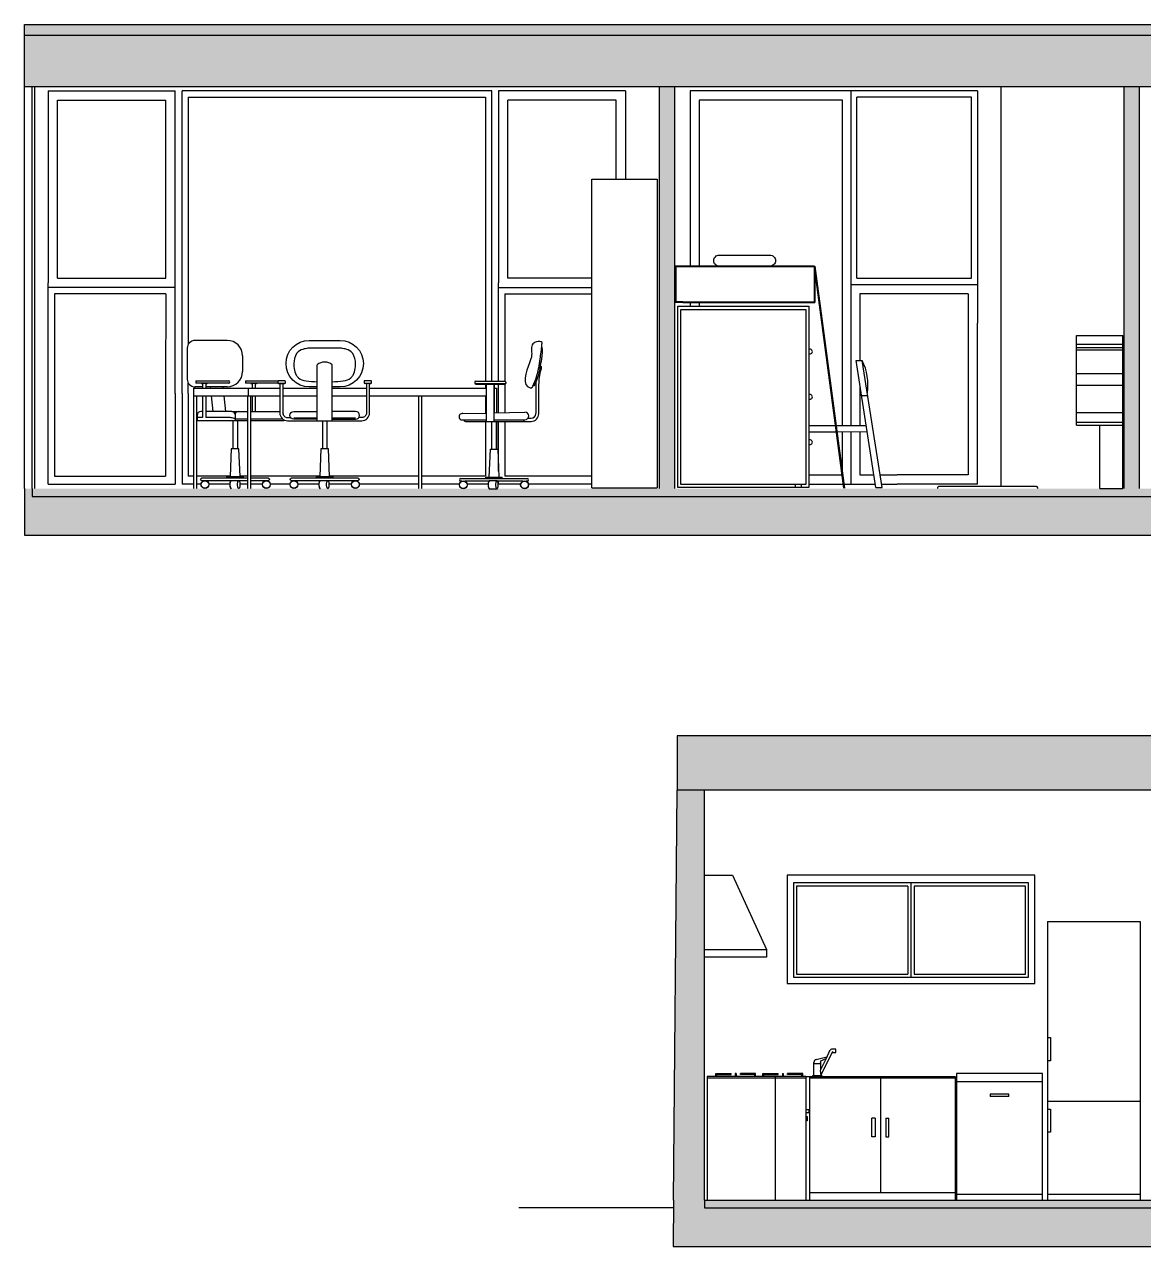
# Model space of a CAD drawing. Header units: millimetres. Extents: x -3745 to -2236, y -1766 to -977.
# Drawn here: x -3745 to -3022, y -1766 to -977 of the extents above; entities that cross this region are included whole.
import ezdxf

# ---------------------------------------------------------------- set-up
doc = ezdxf.new("R2010")
doc.units = ezdxf.units.MM
for name, color, linetype in [('A-FLOOR-LEVL', 3, 'Continuous'), ('A-FURN', 9, 'Continuous'), ('A-GLAZ-FULL', 4, 'Continuous'), ('A-WALL-FULL-EXTR', 1, 'Continuous'), ('A-WALL-FULL-INTR', 2, 'Continuous'), ('campiture muri sezionati', 253, 'Continuous')]:
    doc.layers.add(name, color=color, linetype=linetype)
doc.layers.add('A-SECT-MCUT', color=1, linetype='Continuous', lineweight=25)

msp = doc.modelspace()

# ---------------------------------------------------------------- hatches: boundary and pattern name
at = {"layer": 'campiture muri sezionati'}
h = msp.add_hatch(color=256, dxfattribs=at)
h.dxf.hatch_style = 1
h.paths.add_polyline_path([(-2447.31, -1276.51), (-2467.31, -1276.51), (-2467.31, -1281.51), (-3740.08, -1281.51), (-3740.08, -1276.51), (-3745.08, -1276.51), (-3745.08, -1306.51), (-2447.31, -1306.51)])
h.paths.add_polyline_path([(-2467.31, -1276.51), (-3421.31, -1276.51, -0.095619), (-3422.27, -1276.51), (-3439.52, -1276.51), (-3439.65, -1276.55), (-3439.67, -1276.53), (-3444.33, -1276.53), (-3444.67, -1276.53), (-3444.69, -1276.51), (-3460.86, -1276.51, -0.102603), (-3461.89, -1276.51), (-3740.08, -1276.51), (-3740.08, -1281.51), (-2467.31, -1281.51)])
h.paths.add_polyline_path([(-2447.31, -983.51), (-3745.08, -983.51), (-3745.08, -1016.51), (-2447.31, -1016.51)])
h.paths.add_polyline_path([(-2447.31, -976.51), (-3745.08, -976.51), (-3745.08, -983.51), (-2447.31, -983.51)])
h = msp.add_hatch(color=256, dxfattribs=at)
h.dxf.hatch_style = 1
h.paths.add_polyline_path([(-3324.57, -1016.51), (-3334.52, -1016.51), (-3334.52, -1276.51), (-3324.57, -1276.51)])
h.paths.add_polyline_path([(-3024.19, -1016.51), (-3034.2, -1016.51), (-3034.2, -1276.51), (-3024.19, -1276.51)])
h.paths.add_polyline_path([(-2933.45, -1016.51), (-2943.45, -1016.51), (-2943.45, -1276.51), (-2933.45, -1276.51)])
h.paths.add_polyline_path([(-2642.53, -1016.51), (-2652.48, -1016.51), (-2652.48, -1276.51), (-2642.53, -1276.51), (-2642.53, -1263.68)])
h.paths.add_polyline_path([(-2447.31, -1016.51), (-2467.31, -1016.51), (-2467.31, -1276.51), (-2447.31, -1276.51)])
h = msp.add_hatch(color=256, dxfattribs=at)
h.dxf.hatch_style = 1
h.paths.add_polyline_path([(-2649.03, -1736.31), (-2660.03, -1736.31), (-2660.03, -1741.31), (-3305.43, -1741.31), (-3305.43, -1736.31), (-3325.49, -1736.31), (-3325.76, -1766.31), (-2649.03, -1766.31)])
h.paths.add_polyline_path([(-2660.03, -1736.31), (-3305.43, -1736.31), (-3305.43, -1741.31), (-2660.03, -1741.31)], flags=17)
h.paths.add_polyline_path([(-3305.43, -1471.31), (-3323.13, -1471.31), (-3325.49, -1736.31), (-3305.43, -1736.31)])
h.paths.add_polyline_path([(-2649.03, -1436.31), (-3323.13, -1436.31), (-3323.13, -1471.31), (-2649.03, -1471.31)])

# ---------------------------------------------------------------- linework, layer by layer
at = {"layer": 'A-FLOOR-LEVL'}
for points in [[(-3740.08, -1276.51), (-3740.08, -1281.51), (-2467.31, -1281.51), (-2467.31, -1276.51)], [(-3305.43, -1736.31), (-3305.43, -1741.31), (-2660.03, -1741.31), (-2660.03, -1736.31)]]:
    msp.add_lwpolyline(points, dxfattribs=at)
at = {"layer": 'A-FURN'}
for p, q in [((-3378.32, -1076.51), (-3336.01, -1076.51)), ((-3378.32, -1275.94), (-3378.32, -1076.51)), ((-3336.01, -1076.51), (-3336.01, -1275.94)), ((-3234.57, -1132.76), (-3324.57, -1132.76)), ((-3324.57, -1132.76), (-3324.57, -1155.78)), ((-3234.57, -1133.26), (-3324.07, -1133.26)), ((-3324.07, -1133.26), (-3324.07, -1155.78)), ((-3239.57, -1132.76), (-3319.57, -1132.76)), ((-3234.57, -1133.26), (-3234.57, -1155.76)), ((-3234.07, -1136.6), (-3234.07, -1156.26)), ((-3319.57, -1155.78), (-3324.57, -1155.78)), ((-3319.57, -1156.29), (-3324.57, -1156.29)), ((-3319.57, -1155.78), (-3239.57, -1155.76)), ((-3319.57, -1156.29), (-3239.57, -1156.26)), ((-3239.57, -1155.76), (-3234.57, -1155.76)), ((-3239.57, -1156.26), (-3234.07, -1156.26)), ((-3614.07, -1180.72), (-3634.82, -1180.72)), ((-3639.82, -1185.72), (-3639.82, -1205.72)), ((-3604.07, -1190.72), (-3604.07, -1200.72)), ((-3555.9, -1232.63), (-3555.9, -1196.51)), ((-3546.1, -1232.63), (-3546.1, -1196.51)), ((-3634.21, -1206.74), (-3612.97, -1206.74)), ((-3634.21, -1206.74), (-3634.21, -1208.24)), ((-3612.97, -1208.24), (-3634.21, -1208.24)), ((-3602.16, -1206.74), (-3580.92, -1206.74)), ((-3602.16, -1206.74), (-3602.16, -1208.24)), ((-3580.92, -1208.24), (-3602.16, -1208.24)), ((-3454, -1207.62), (-3454, -1208.62)), ((-3453.5, -1207.12), (-3434.5, -1207.12)), ((-3434, -1207.62), (-3434, -1208.62)), ((-3414.59, -1207.79), (-3414.59, -1228.01)), ((-3635.56, -1216.51), (-3635.56, -1211.51)), ((-3635.56, -1211.51), (-3580, -1211.51)), ((-3629.92, -1210.72), (-3634.82, -1210.72)), ((-3627.11, -1208.64), (-3630.41, -1208.64)), ((-3629.92, -1208.64), (-3629.92, -1211.51)), ((-3627.92, -1208.64), (-3627.92, -1211.51)), ((-3614.07, -1210.72), (-3627.92, -1210.72)), ((-3624.68, -1211.51), (-3624.78, -1210.72)), ((-3616.61, -1211.51), (-3616.7, -1210.72)), ((-3600.18, -1216.51), (-3600.18, -1211.51)), ((-3595.06, -1208.64), (-3598.36, -1208.64)), ((-3597.87, -1208.64), (-3597.87, -1211.51)), ((-3595.87, -1208.64), (-3595.87, -1211.51)), ((-3580.55, -1208.64), (-3577.18, -1208.64)), ((-3578, -1211.51), (-3555.9, -1211.51)), ((-3546.1, -1211.51), (-3524, -1211.51)), ((-3521.45, -1208.64), (-3524.81, -1208.64)), ((-3522, -1211.51), (-3446.5, -1211.51)), ((-3454, -1208.62), (-3434, -1208.62)), ((-3453.19, -1209.02), (-3434.81, -1209.02)), ((-3446.5, -1233.01), (-3446.5, -1209.02)), ((-3441.5, -1233.01), (-3441.5, -1209.02)), ((-3441.3, -1211.51), (-3439.86, -1211.51)), ((-3412.59, -1228.01), (-3412.59, -1210.18)), ((-3635.56, -1276.51), (-3635.56, -1216.51)), ((-3635.56, -1216.51), (-3580, -1216.51)), ((-3633.56, -1276.51), (-3633.56, -1216.51)), ((-3629.92, -1216.51), (-3629.92, -1230.63)), ((-3627.92, -1216.51), (-3627.92, -1230.63)), ((-3623.06, -1226.63), (-3624.15, -1216.51)), ((-3614.99, -1226.63), (-3616.07, -1216.51)), ((-3600.68, -1276.51), (-3600.68, -1216.51)), ((-3598.68, -1276.51), (-3598.68, -1216.51)), ((-3597.87, -1216.51), (-3597.87, -1226.63)), ((-3595.87, -1216.51), (-3595.87, -1226.63)), ((-3578, -1216.51), (-3555.9, -1216.51)), ((-3546.1, -1216.51), (-3524, -1216.51)), ((-3522, -1216.51), (-3446.5, -1216.51)), ((-3490.21, -1276.51), (-3490.21, -1216.51)), ((-3488.21, -1276.51), (-3488.21, -1216.51)), ((-3633.43, -1229.13), (-3633.43, -1232.63)), ((-3629.92, -1230.63), (-3633.43, -1230.63)), ((-3629.92, -1226.63), (-3630.93, -1226.63)), ((-3610.91, -1226.63), (-3627.92, -1226.63)), ((-3612.01, -1230.63), (-3627.92, -1230.63)), ((-3610.91, -1226.63), (-3606.91, -1226.63)), ((-3608.91, -1231.63), (-3609.59, -1231.26)), ((-3608.91, -1228.63), (-3608.91, -1232.63)), ((-3608.91, -1228.63), (-3608.91, -1230.63)), ((-3600.68, -1231.63), (-3608.91, -1231.63)), ((-3606.91, -1226.63), (-3600.68, -1226.63)), ((-3598.68, -1226.63), (-3580, -1226.63)), ((-3578, -1231.63), (-3598.68, -1231.63)), ((-3577.45, -1229.13), (-3577.45, -1229.36)), ((-3577.45, -1232.63), (-3577.45, -1231.99)), ((-3571, -1230.67), (-3555.9, -1230.67)), ((-3546.1, -1230.67), (-3531, -1230.67)), ((-3461.59, -1228.01), (-3446.5, -1227.63)), ((-3461.59, -1232.01), (-3446.5, -1232.01)), ((-3441.5, -1227.51), (-3421.59, -1227.01)), ((-3441.5, -1232.01), (-3421.59, -1232.01)), ((-3419.59, -1231.01), (-3417.59, -1231.01)), ((-3600.68, -1232.63), (-3633.43, -1232.63)), ((-3610.41, -1232.63), (-3610.41, -1250.68)), ((-3607.41, -1232.63), (-3607.41, -1250.68)), ((-3577.45, -1232.63), (-3598.68, -1232.63)), ((-3552.5, -1232.63), (-3552.5, -1250.68)), ((-3549.5, -1232.63), (-3549.5, -1250.68)), ((-3460.05, -1233.01), (-3422.95, -1233.01)), ((-3443.09, -1233.01), (-3443.09, -1251.06)), ((-3440.09, -1233.01), (-3440.09, -1251.06)), ((-3422.95, -1233.01), (-3417.59, -1233.01)), ((-3444.09, -1251.06), (-3444.79, -1269.11)), ((-3444.09, -1251.06), (-3439.09, -1251.06)), ((-3439.09, -1251.06), (-3438.39, -1269.11)), ((-3548.99, -1271.35), (-3553.74, -1271.35)), ((-3462.99, -1269.98), (-3420.18, -1269.98)), ((-3446.87, -1269.11), (-3436.3, -1269.11)), ((-3446.87, -1269.98), (-3446.87, -1269.11)), ((-3462.43, -1271.73), (-3462.99, -1271.73)), ((-3444.88, -1271.73), (-3460.32, -1271.73)), ((-3422.85, -1271.73), (-3439.28, -1271.73)), ((-3420.18, -1271.73), (-3420.72, -1271.73)), ((-3305.43, -1526.31), (-3287.29, -1526.31)), ((-3287.29, -1526.31), (-3265.43, -1574.31)), ((-3083.78, -1556.3), (-3083.78, -1736.3)), ((-3083.78, -1556.3), (-3023.78, -1556.3)), ((-3023.78, -1556.3), (-3023.78, -1736.3)), ((-3305.43, -1574.31), (-3265.43, -1574.31)), ((-3265.43, -1579.31), (-3305.43, -1579.31)), ((-3265.43, -1574.31), (-3265.43, -1579.31)), ((-3083.78, -1631.3), (-3081.78, -1631.3)), ((-3081.78, -1631.3), (-3081.78, -1646.3)), ((-3230.31, -1655.8), (-3222.48, -1640.13)), ((-3224.65, -1639.88), (-3226.92, -1644.7)), ((-3220.76, -1638.73), (-3222.84, -1638.73)), ((-3222.84, -1640.85), (-3220.66, -1640.85)), ((-3220.66, -1640.85), (-3220.66, -1638.83)), ((-3234.8, -1651.8), (-3234.8, -1647.35)), ((-3234.8, -1648.01), (-3230.9, -1648.01)), ((-3233.3, -1645.41), (-3226.45, -1643.7)), ((-3230.31, -1648.01), (-3230.9, -1648.01)), ((-3226.92, -1644.7), (-3230.64, -1652.61)), ((-3230.31, -1646.3), (-3226.92, -1644.7)), ((-3230.31, -1648.01), (-3230.31, -1646.3)), ((-3230.31, -1651.9), (-3230.31, -1648.01)), ((-3081.78, -1646.3), (-3083.78, -1646.3)), ((-3298.1, -1656.3), (-3303.65, -1656.3)), ((-3303.65, -1656.3), (-3303.65, -1736.31)), ((-3303.65, -1657.3), (-3259.77, -1657.3)), ((-3298.1, -1654.51), (-3288.32, -1654.51)), ((-3298.1, -1656.3), (-3298.1, -1654.51)), ((-3242.02, -1656.3), (-3298.1, -1656.3)), ((-3297.51, -1656.3), (-3297.51, -1655.1)), ((-3297.51, -1655.1), (-3288.32, -1655.1)), ((-3288.32, -1655.1), (-3288.32, -1654.51)), ((-3284.98, -1654.51), (-3285.57, -1654.51)), ((-3285.57, -1654.51), (-3285.57, -1656.3)), ((-3284.98, -1654.51), (-3284.98, -1656.3)), ((-3272.45, -1654.51), (-3282.23, -1654.51)), ((-3282.23, -1655.1), (-3282.23, -1654.51)), ((-3273.05, -1655.1), (-3282.23, -1655.1)), ((-3273.05, -1656.3), (-3273.05, -1655.1)), ((-3272.45, -1656.3), (-3272.45, -1654.51)), ((-3267.68, -1656.3), (-3267.68, -1654.51)), ((-3267.68, -1654.51), (-3257.89, -1654.51)), ((-3267.08, -1656.3), (-3267.08, -1655.1)), ((-3267.08, -1655.1), (-3257.89, -1655.1)), ((-3259.77, -1656.3), (-3259.77, -1736.3)), ((-3259.77, -1657.3), (-3240.02, -1657.3)), ((-3257.89, -1655.1), (-3257.89, -1654.51)), ((-3255.15, -1654.51), (-3254.55, -1654.51)), ((-3255.15, -1654.51), (-3255.15, -1656.3)), ((-3254.55, -1654.51), (-3254.55, -1656.3)), ((-3242.02, -1654.51), (-3251.81, -1654.51)), ((-3251.81, -1655.1), (-3251.81, -1654.51)), ((-3242.62, -1655.1), (-3251.81, -1655.1)), ((-3242.62, -1656.3), (-3242.62, -1655.1)), ((-3240.02, -1656.3), (-3242.52, -1656.3)), ((-3242.02, -1656.3), (-3242.02, -1654.51)), ((-3240.02, -1656.3), (-3240.02, -1736.3)), ((-3240.02, -1656.3), (-3143.49, -1656.3)), ((-3237.36, -1736.3), (-3237.36, -1656.3)), ((-3237.36, -1657.3), (-3143.49, -1657.3)), ((-3235.49, -1656.3), (-3235.49, -1655.8)), ((-3235.49, -1655.8), (-3229.61, -1655.8)), ((-3234.8, -1655.8), (-3234.8, -1651.8)), ((-3230.64, -1652.61), (-3230.31, -1655.8)), ((-3229.61, -1655.8), (-3230.31, -1655.8)), ((-3229.61, -1655.8), (-3229.61, -1656.3)), ((-3191.76, -1657.3), (-3191.76, -1731.3)), ((-3143.49, -1656.3), (-3143.49, -1736.3)), ((-3087.03, -1654.5), (-3142.53, -1654.5)), ((-3142.53, -1654.5), (-3142.53, -1736.3)), ((-3087.03, -1736.3), (-3087.03, -1654.5)), ((-3142.53, -1659.65), (-3087.03, -1659.65)), ((-3108.78, -1667.8), (-3120.78, -1667.8)), ((-3120.78, -1667.8), (-3120.78, -1669.3)), ((-3108.78, -1669.3), (-3120.78, -1669.3)), ((-3108.78, -1669.3), (-3108.78, -1667.8)), ((-3083.78, -1672.45), (-3023.78, -1672.45)), ((-3238.02, -1679.8), (-3240.02, -1679.8)), ((-3240.02, -1682.18), (-3239.02, -1682.18)), ((-3240.01, -1677.8), (-3238.02, -1677.8)), ((-3239.02, -1682.18), (-3239.02, -1685.02)), ((-3238.02, -1677.8), (-3238.02, -1679.8)), ((-3083.78, -1677.45), (-3081.78, -1677.45)), ((-3081.78, -1677.45), (-3081.78, -1692.45)), ((-3239.02, -1685.02), (-3240.02, -1685.02)), ((-3197.26, -1695.42), (-3197.26, -1683.42)), ((-3195.26, -1683.42), (-3197.26, -1683.42)), ((-3195.26, -1683.42), (-3195.26, -1695.42)), ((-3188.25, -1683.42), (-3188.25, -1695.42)), ((-3188.25, -1683.42), (-3186.25, -1683.42)), ((-3186.25, -1695.42), (-3186.25, -1683.42)), ((-3195.26, -1695.42), (-3197.26, -1695.42)), ((-3188.25, -1695.42), (-3186.25, -1695.42)), ((-3081.78, -1692.45), (-3083.78, -1692.45)), ((-3237.36, -1731.3), (-3143.49, -1731.3)), ((-3142.53, -1732.45), (-3087.03, -1732.45)), ((-3083.78, -1732.45), (-3023.78, -1732.45))]:
    msp.add_line(p, q, dxfattribs=at)
for points in [[(-3295.91, -1125.53), (-3263.23, -1125.53, -0.414214), (-3259.62, -1129.15), (-3259.62, -1129.15, -0.414214), (-3263.23, -1132.76), (-3295.91, -1132.76, -0.414214), (-3299.52, -1129.15), (-3299.52, -1129.15, -0.414214)], [(-3581.3, -1208.24), (-3576.43, -1208.24), (-3576.43, -1207.24, 0.414214), (-3576.93, -1206.74), (-3580.8, -1206.74, 0.414214), (-3581.3, -1207.24)], [(-3520.7, -1208.24), (-3520.7, -1207.24, 0.414214), (-3521.2, -1206.74), (-3525.06, -1206.74, 0.414214), (-3525.56, -1207.24), (-3525.56, -1208.24)], [(-3572.4, -1269.6), (-3529.59, -1269.6, -1), (-3529.59, -1271.35), (-3572.4, -1271.35, -1)]]:
    msp.add_lwpolyline(points, format="xyb", close=True, dxfattribs=at)
for points in [[(-3234.57, -1132.76), (-3234.07, -1132.76)], [(-3234.07, -1132.76), (-3215.03, -1276.22)], [(-3234.07, -1136.6), (-3215.67, -1276.22)], [(-3322.68, -1275.78), (-3322.68, -1158.66), (-3237.97, -1158.66), (-3237.97, -1187.94)], [(-3065.04, -1235.41), (-3065.04, -1177.63)], [(-3065.04, -1177.63), (-3035.04, -1177.63)], [(-3065.04, -1183.22), (-3035.04, -1183.22)], [(-3035.04, -1276.51), (-3035.04, -1177.63)], [(-3237.97, -1187.94), (-3237.97, -1217.22)], [(-3065.04, -1185.2), (-3035.04, -1185.2)], [(-3065.04, -1186.76), (-3035.04, -1186.76)], [(-3194.64, -1275.77), (-3207.54, -1193.77)], [(-3207.54, -1193.77), (-3203.49, -1193.77)], [(-3190.59, -1275.77), (-3203.49, -1193.77)], [(-3065.04, -1202.03), (-3035.04, -1202.03)], [(-3441.3, -1227.5), (-3441.3, -1209.02)], [(-3439.86, -1211.51), (-3439.86, -1227.47)], [(-3065.04, -1209.59), (-3035.04, -1209.59)], [(-3237.97, -1217.22), (-3237.97, -1275.78), (-3322.68, -1275.78)], [(-3203.99, -1216.32), (-3199.94, -1216.32)], [(-3065.04, -1227.38), (-3035.04, -1227.38)], [(-3439.86, -1233.01), (-3439.86, -1251.06)], [(-3237.97, -1235.77), (-3221, -1235.77)], [(-3237.97, -1239.76), (-3220.48, -1239.72)], [(-3220.39, -1235.77), (-3200.93, -1235.77)], [(-3219.87, -1239.71), (-3200.32, -1239.67)], [(-3065.04, -1233.62), (-3035.04, -1233.62)], [(-3065.04, -1235.41), (-3035.04, -1235.41)], [(-3050.04, -1276.51), (-3050.04, -1235.41)], [(-3605.71, -1268.73), (-3606.41, -1250.68), (-3611.41, -1250.68), (-3612.11, -1268.73)], [(-3547.8, -1268.73), (-3548.5, -1250.68), (-3553.5, -1250.68), (-3554.2, -1268.73)], [(-3614.2, -1269.6), (-3614.2, -1268.73), (-3603.63, -1268.73), (-3603.63, -1269.6)], [(-3611.29, -1276.35), (-3611.42, -1276.32), (-3611.55, -1276.2), (-3611.68, -1276.02), (-3611.79, -1275.77), (-3611.88, -1275.46), (-3611.96, -1275.1), (-3612.02, -1274.71), (-3612.05, -1274.29), (-3612.06, -1273.85), (-3612.05, -1273.42), (-3612.02, -1273), (-3611.96, -1272.6), (-3611.88, -1272.25), (-3611.79, -1271.94), (-3611.68, -1271.69), (-3611.55, -1271.5), (-3611.42, -1271.39), (-3611.29, -1271.35), (-3611.54, -1271.35), (-3611.67, -1271.39), (-3611.8, -1271.5), (-3611.93, -1271.69), (-3612.04, -1271.94), (-3612.13, -1272.25), (-3612.21, -1272.6), (-3612.27, -1273), (-3612.3, -1273.42), (-3612.31, -1273.85), (-3612.3, -1274.29), (-3612.27, -1274.71), (-3612.21, -1275.1), (-3612.13, -1275.46), (-3612.04, -1275.77), (-3611.93, -1276.02), (-3611.8, -1276.2), (-3611.67, -1276.32), (-3611.54, -1276.35)], [(-3556.28, -1269.6), (-3556.28, -1268.73), (-3545.71, -1268.73), (-3545.71, -1269.6)], [(-3553.74, -1276.35), (-3553.88, -1276.32), (-3554.01, -1276.2), (-3554.13, -1276.02), (-3554.24, -1275.77), (-3554.34, -1275.46), (-3554.41, -1275.1), (-3554.47, -1274.71), (-3554.51, -1274.29), (-3554.52, -1273.85), (-3554.51, -1273.42), (-3554.47, -1273), (-3554.41, -1272.6), (-3554.34, -1272.25), (-3554.24, -1271.94), (-3554.13, -1271.69), (-3554.01, -1271.5), (-3553.88, -1271.39), (-3553.74, -1271.35), (-3553.99, -1271.35), (-3554.13, -1271.39), (-3554.26, -1271.5), (-3554.38, -1271.69), (-3554.49, -1271.94), (-3554.59, -1272.25), (-3554.66, -1272.6), (-3554.72, -1273), (-3554.76, -1273.42), (-3554.77, -1273.85), (-3554.76, -1274.29), (-3554.72, -1274.71), (-3554.66, -1275.1), (-3554.59, -1275.46), (-3554.49, -1275.77), (-3554.38, -1276.02), (-3554.26, -1276.2), (-3554.13, -1276.32), (-3553.99, -1276.35)], [(-3444.72, -1271.86), (-3444.6, -1271.68), (-3444.47, -1271.57), (-3444.33, -1271.53), (-3444.58, -1271.53), (-3444.72, -1271.57), (-3444.85, -1271.68), (-3444.97, -1271.86), (-3445.08, -1272.11), (-3445.17, -1272.42), (-3445.25, -1272.78), (-3445.31, -1273.17), (-3445.34, -1273.59), (-3445.36, -1274.03), (-3445.34, -1274.46), (-3445.31, -1274.88), (-3445.25, -1275.28), (-3445.17, -1275.64), (-3445.08, -1275.94), (-3444.97, -1276.19), (-3444.85, -1276.38), (-3444.72, -1276.49), (-3444.58, -1276.53)], [(-3444.46, -1276.49), (-3444.58, -1276.53), (-3444.33, -1276.53), (-3439.58, -1276.53), (-3439.71, -1276.49), (-3439.84, -1276.38), (-3439.96, -1276.19), (-3440.07, -1275.94), (-3440.17, -1275.64), (-3440.25, -1275.28), (-3440.3, -1274.88), (-3440.34, -1274.46), (-3440.35, -1274.03), (-3440.34, -1273.59), (-3440.3, -1273.17), (-3440.25, -1272.78), (-3440.17, -1272.42), (-3440.07, -1272.11), (-3439.96, -1271.86), (-3439.84, -1271.68), (-3439.71, -1271.57), (-3439.58, -1271.53)], [(-3439.58, -1276.53), (-3439.44, -1276.49), (-3439.31, -1276.38), (-3439.19, -1276.19), (-3439.08, -1275.94), (-3438.99, -1275.64), (-3438.91, -1275.28), (-3438.85, -1274.88), (-3438.82, -1274.46), (-3438.81, -1274.03), (-3438.82, -1273.59), (-3438.85, -1273.17), (-3438.91, -1272.78), (-3438.99, -1272.42), (-3439.08, -1272.11), (-3439.19, -1271.86), (-3439.31, -1271.68), (-3439.44, -1271.57), (-3439.58, -1271.53), (-3444.33, -1271.53)], [(-3436.3, -1269.98), (-3436.3, -1269.11)], [(-3444.33, -1276.53), (-3444.47, -1276.49), (-3444.6, -1276.38), (-3444.72, -1276.19), (-3444.83, -1275.94), (-3444.92, -1275.64), (-3445, -1275.28), (-3445.06, -1274.88), (-3445.09, -1274.46), (-3445.11, -1274.03), (-3445.09, -1273.59), (-3445.06, -1273.17), (-3445, -1272.78), (-3444.92, -1272.42), (-3444.83, -1272.11), (-3444.72, -1271.86)], [(-3378.32, -1275.94), (-3336.01, -1275.94)], [(-3246.72, -1275.77), (-3246.72, -1273.78)], [(-3242.72, -1275.77), (-3246.72, -1275.77)], [(-3242.72, -1275.77), (-3242.72, -1273.78)], [(-3194.64, -1275.77), (-3190.59, -1275.77)], [(-3050.04, -1276.51), (-3035.04, -1276.51)]]:
    msp.add_lwpolyline(points, dxfattribs=at)
for points in [[(-3320.68, -1273.78), (-3320.68, -1160.66), (-3239.97, -1160.66), (-3239.97, -1273.78)], [(-3606.67, -1276.32), (-3606.8, -1276.2), (-3606.92, -1276.02), (-3607.03, -1275.77), (-3607.13, -1275.46), (-3607.2, -1275.1), (-3607.26, -1274.71), (-3607.3, -1274.29), (-3607.31, -1273.85), (-3607.3, -1273.42), (-3607.26, -1273), (-3607.2, -1272.6), (-3607.13, -1272.25), (-3607.03, -1271.94), (-3606.92, -1271.69), (-3606.8, -1271.5), (-3606.67, -1271.39), (-3606.54, -1271.35), (-3606.4, -1271.39), (-3606.27, -1271.5), (-3606.15, -1271.69), (-3606.04, -1271.94), (-3605.94, -1272.25), (-3605.87, -1272.6), (-3605.81, -1273), (-3605.77, -1273.42), (-3605.76, -1273.85), (-3605.77, -1274.29), (-3605.81, -1274.71), (-3605.87, -1275.1), (-3605.94, -1275.46), (-3606.04, -1275.77), (-3606.15, -1276.02), (-3606.27, -1276.2), (-3606.4, -1276.32), (-3606.54, -1276.35)], [(-3549.12, -1276.32), (-3549.25, -1276.2), (-3549.38, -1276.02), (-3549.49, -1275.77), (-3549.58, -1275.46), (-3549.66, -1275.1), (-3549.72, -1274.71), (-3549.75, -1274.29), (-3549.76, -1273.85), (-3549.75, -1273.42), (-3549.72, -1273), (-3549.66, -1272.6), (-3549.58, -1272.25), (-3549.49, -1271.94), (-3549.38, -1271.69), (-3549.25, -1271.5), (-3549.12, -1271.39), (-3548.99, -1271.35), (-3548.85, -1271.39), (-3548.72, -1271.5), (-3548.6, -1271.69), (-3548.49, -1271.94), (-3548.4, -1272.25), (-3548.32, -1272.6), (-3548.26, -1273), (-3548.23, -1273.42), (-3548.22, -1273.85), (-3548.23, -1274.29), (-3548.26, -1274.71), (-3548.32, -1275.1), (-3548.4, -1275.46), (-3548.49, -1275.77), (-3548.6, -1276.02), (-3548.72, -1276.2), (-3548.85, -1276.32), (-3548.99, -1276.35)]]:
    msp.add_lwpolyline(points, close=True, dxfattribs=at)
for points in [[(-3555.9, -1210.72), (-3561, -1210.72, -1), (-3561, -1180.72), (-3541, -1180.72, -1), (-3541, -1210.72), (-3546.1, -1210.72)], [(-3580, -1208.64), (-3580, -1227.63, 0.414214), (-3575, -1232.63), (-3527, -1232.63, 0.414214), (-3522, -1227.63), (-3522, -1208.64)], [(-3578, -1208.64), (-3578, -1227.63, 0.414214), (-3575, -1230.63), (-3573, -1230.63)], [(-3524, -1208.64), (-3524, -1227.63, -0.414214), (-3527, -1230.63), (-3529, -1230.63)], [(-3555.9, -1231.63), (-3571, -1231.63, -1), (-3571, -1226.63), (-3555.9, -1226.63)], [(-3546.1, -1231.63), (-3531, -1231.63, 1), (-3531, -1226.63), (-3546.1, -1226.63)], [(-3600.68, -1271.35), (-3630.32, -1271.35, -1), (-3630.32, -1269.6), (-3600.68, -1269.6)], [(-3598.68, -1269.6), (-3587.51, -1269.6, -1), (-3587.51, -1271.35), (-3598.68, -1271.35)], [(-3154.67, -1276.51), (-3154.67, -1275.76, -0.414214), (-3153.91, -1275), (-3091.06, -1275, -0.414214), (-3090.31, -1275.76), (-3090.31, -1276.51)]]:
    msp.add_lwpolyline(points, format="xyb", dxfattribs=at)
for centre, radius in [((-3628.4, -1273.83), 2.53), ((-3628.4, -1273.83), 2.43), ((-3588.69, -1273.83), 2.53), ((-3588.69, -1273.83), 2.43), ((-3570.85, -1273.83), 2.53), ((-3570.85, -1273.83), 2.43), ((-3531.14, -1273.83), 2.53), ((-3531.14, -1273.83), 2.43), ((-3461.38, -1274.03), 2.53), ((-3421.79, -1274.03), 2.53), ((-3461.38, -1274.03), 2.43), ((-3421.79, -1274.03), 2.43)]:
    msp.add_circle(centre, radius, dxfattribs=at)
for centre, radius, start, end in [((-3634.82, -1185.72), 5, 90, 180), ((-3614.07, -1190.72), 10, 0, 90), ((-3237.23, -1187.94), 1.54, 241.20768, 118.79232), ((-3551, -1202.04), 7.38, 48.42233, 131.57767), ((-3234.28, -1209.28), 34.47, 351.14406, 26.73802), ((-3634.82, -1205.72), 5, 180, 270), ((-3630.44, -1208.24), 0.4, 179.80188, 274.76615), ((-3627.14, -1208.24), 0.4, 265.23385, 0.19812), ((-3614.07, -1200.72), 10, 270, 0), ((-3612.97, -1207.49), 0.75, 270, 90), ((-3598.39, -1208.24), 0.4, 179.80188, 274.76615), ((-3595.09, -1208.24), 0.4, 265.23385, 0.19812), ((-3580.92, -1207.49), 0.75, 84.9111, 90), ((-3580.52, -1208.24), 0.4, 179.80188, 274.76615), ((-3577.22, -1208.24), 0.4, 265.23385, 0.19812), ((-3524.78, -1208.24), 0.4, 179.80188, 274.76615), ((-3521.48, -1208.24), 0.4, 265.23385, 0.19812), ((-3453.5, -1207.62), 0.5, 90, 180), ((-3434.5, -1207.62), 0.5, 0, 90), ((-3453.22, -1208.62), 0.4, 179.80188, 274.76615), ((-3434.78, -1208.62), 0.4, 265.23385, 0.19812), ((-3237.23, -1217.22), 1.54, 241.20768, 118.79232), ((-3630.93, -1229.13), 2.5, 90, 180), ((-3612.01, -1235.63), 5, 60.99116, 90), ((-3610.91, -1228.63), 2, 0, 90), ((-3606.91, -1228.63), 2, 90, 180), ((-3579.95, -1229.13), 2.5, 0, 38.70748), ((-3462.09, -1230.01), 2.06, 75.96376, 284.03624), ((-3460.05, -1232.01), 1, 180, 270), ((-3422.95, -1232.01), 1, 270, 360), ((-3421.59, -1229.51), 2.5, 270, 90), ((-3417.59, -1228.01), 5, 270, 0), ((-3417.59, -1228.01), 3, 270, 0), ((-3237.23, -1246.5), 1.54, 241.20768, 118.79232), ((-3462.99, -1270.85), 0.879, 90, 270), ((-3420.18, -1270.85), 0.879, 270, 90), ((-3222.84, -1640.73), 2, 90, 154.80668), ((-3220.76, -1638.83), 0.1, 0, 90), ((-3232.8, -1647.35), 2, 104.34591, 180)]:
    msp.add_arc(centre, radius, start, end, dxfattribs=at)
at = {"layer": 'A-FURN', "start_tangent": (0.999964, -0.008543), "end_tangent": (0.999964, -0.008543)}
msp.add_spline([(-3411.94, -1181.48), (-3410.52, -1181.98), (-3410.5, -1182.56), (-3410.58, -1183.72), (-3411.76, -1192.68), (-3414.01, -1204.23), (-3416.5, -1210.31), (-3416.82, -1210.95), (-3417.1, -1211.3), (-3418.19, -1211.39), (-3418.68, -1195.24), (-3417.21, -1190.22), (-3416.38, -1182.89), (-3414.07, -1181.63), (-3411.94, -1181.48)], degree=3, dxfattribs=at)
at = {"layer": 'A-FURN'}
for points, knots in [([(-3546.1, -1207.48), (-3543.76, -1207.35), (-3539.64, -1207), (-3534.49, -1205.9), (-3531.26, -1201.18), (-3530.45, -1194.98), (-3532.76, -1187.92), (-3537.49, -1186.17), (-3539.94, -1185.86), (-3541, -1185.72), (-3547.66, -1185.72), (-3554.33, -1185.72), (-3561, -1185.72), (-3562.05, -1185.86), (-3564.5, -1186.17), (-3569.23, -1187.92), (-3571.54, -1194.98), (-3570.73, -1201.18), (-3567.5, -1205.9), (-3562.36, -1207), (-3558.23, -1207.35), (-3555.9, -1207.48)], [0.037721, 0.037721, 0.037721, 0.037721, 0.108644, 0.161264, 0.184348, 0.274771, 0.342265, 0.384845, 0.416902, 0.416902, 0.416902, 1.416902, 1.416902, 1.416902, 1.448959, 1.49154, 1.559033, 1.649456, 1.672541, 1.725161, 1.796083, 1.796083, 1.796083, 1.796083]), ([(-3410.69, -1185.09), (-3409.85, -1187.02), (-3411.3, -1193.85), (-3412.18, -1202.52), (-3415.78, -1210.74), (-3416.39, -1210.09)], [0.6867188, 0.6867188, 0.6867188, 0.6867188, 0.7706784, 0.8883881, 0.9493982, 0.9493982, 0.9493982, 0.9493982])]:
    msp.add_open_spline(points, degree=3, knots=knots, dxfattribs=at)
msp.add_spline([(-3412.59, -1210.18), (-3412.28, -1205.86), (-3411.4, -1200.85), (-3410.87, -1198.29), (-3410.94, -1197.8), (-3411.09, -1197.54), (-3411.31, -1197.2), (-3411.76, -1197.09)], degree=3, dxfattribs=at)
at = {"layer": 'A-GLAZ-FULL'}
for p, q in [((-3745.08, -1276.51), (-3745.08, -1016.51)), ((-3740.08, -1276.51), (-3740.08, -1016.51)), ((-3653.64, -1150.51), (-3653.92, -1209.63)), ((-3639.14, -1214.92), (-3639.14, -1208.24)), ((-3653.92, -1209.63), (-3653.92, -1214.92)), ((-3653.92, -1214.92), (-3653.92, -1268.51)), ((-3647.64, -1214.92), (-3647.64, -1209.63)), ((-3647.64, -1214.92), (-3647.64, -1273.51)), ((-3643.14, -1214.92), (-3643.14, -1209.63)), ((-3643.14, -1214.92), (-3643.14, -1273.51)), ((-3639.14, -1214.92), (-3639.14, -1268.51)), ((-3172, -1531.31), (-3172, -1592.31)), ((-3174, -1533.31), (-3174, -1590.31)), ((-3170, -1533.31), (-3170, -1590.31))]:
    msp.add_line(p, q, dxfattribs=at)
at = {"layer": 'A-GLAZ-FULL', "ltscale": 0.1}
for p, q in [((-3729.64, -1019.51), (-3729.64, -1143.51)), ((-3729.64, -1019.51), (-3647.64, -1019.51)), ((-3723.64, -1025.51), (-3653.64, -1025.51)), ((-3723.64, -1140.51), (-3723.64, -1025.51)), ((-3653.64, -1140.51), (-3653.64, -1025.51)), ((-3647.64, -1209.63), (-3647.64, -1019.51)), ((-3443.04, -1019.51), (-3643.14, -1019.51)), ((-3643.14, -1209.74), (-3643.14, -1019.51)), ((-3639.14, -1023.51), (-3447.04, -1023.51)), ((-3639.14, -1023.51), (-3639.14, -1183.2)), ((-3447.04, -1023.51), (-3447.04, -1207.12)), ((-3443.04, -1207.12), (-3443.04, -1019.51)), ((-3438.54, -1019.51), (-3438.54, -1143.51)), ((-3356.54, -1019.51), (-3438.54, -1019.51)), ((-3432.54, -1140.51), (-3432.54, -1025.51)), ((-3362.54, -1025.51), (-3432.54, -1025.51)), ((-3362.54, -1076.51), (-3362.54, -1025.51)), ((-3356.54, -1019.51), (-3356.54, -1076.51)), ((-3314.84, -1019.51), (-3314.84, -1132.76)), ((-3210.99, -1019.51), (-3314.84, -1019.51)), ((-3308.84, -1025.51), (-3308.84, -1132.76)), ((-3216.38, -1025.51), (-3308.84, -1025.51)), ((-3216.21, -1235.77), (-3216.38, -1025.51)), ((-3210.99, -1019.51), (-3210.99, -1235.77)), ((-3128.99, -1019.51), (-3210.99, -1019.51)), ((-3132.99, -1023.51), (-3206.99, -1023.51)), ((-3206.99, -1140.51), (-3206.99, -1023.51)), ((-3132.99, -1140.51), (-3132.99, -1023.51)), ((-3128.99, -1019.51), (-3128.99, -1169.51)), ((-3729.64, -1273.51), (-3729.64, -1143.51)), ((-3723.64, -1140.51), (-3653.64, -1140.51)), ((-3438.54, -1207.12), (-3438.54, -1143.51)), ((-3378.32, -1140.51), (-3432.54, -1140.51)), ((-3210.99, -1144.51), (-3128.99, -1144.51)), ((-3206.99, -1140.51), (-3132.99, -1140.51)), ((-3647.64, -1146.51), (-3729.64, -1146.51)), ((-3653.64, -1150.51), (-3725.64, -1150.51)), ((-3725.64, -1150.51), (-3725.64, -1268.51)), ((-3438.54, -1146.51), (-3378.32, -1146.51)), ((-3434.54, -1150.51), (-3378.32, -1150.51)), ((-3434.54, -1150.51), (-3434.54, -1207.12)), ((-3204.99, -1150.51), (-3204.99, -1193.77)), ((-3134.99, -1150.51), (-3204.99, -1150.51)), ((-3134.99, -1150.51), (-3134.99, -1267.51)), ((-3314.84, -1156.29), (-3314.84, -1158.66)), ((-3308.84, -1156.29), (-3308.84, -1158.66)), ((-3128.99, -1273.51), (-3128.99, -1169.51)), ((-3447.04, -1209.02), (-3447.04, -1211.51)), ((-3438.54, -1216.51), (-3438.54, -1209.02)), ((-3434.54, -1208.93), (-3434.54, -1216.51)), ((-3204.99, -1209.97), (-3204.99, -1226.31)), ((-3447.04, -1216.51), (-3447.04, -1227.65)), ((-3438.54, -1227.43), (-3438.54, -1216.51)), ((-3434.54, -1216.51), (-3434.54, -1227.33)), ((-3204.99, -1226.31), (-3204.99, -1235.77)), ((-3447.04, -1233.01), (-3447.04, -1268.51)), ((-3438.54, -1265.23), (-3438.54, -1233.01)), ((-3434.54, -1233.01), (-3434.54, -1268.51)), ((-3216.18, -1267.51), (-3216.2, -1239.71)), ((-3210.99, -1239.69), (-3210.99, -1273.51)), ((-3204.99, -1239.68), (-3204.99, -1267.51)), ((-3725.64, -1268.51), (-3708.22, -1268.51)), ((-3708.22, -1268.51), (-3653.92, -1268.51)), ((-3635.56, -1268.51), (-3639.14, -1268.51)), ((-3631.97, -1268.51), (-3633.56, -1268.51)), ((-3612.1, -1268.51), (-3631.97, -1268.51)), ((-3600.68, -1268.51), (-3605.72, -1268.51)), ((-3554.19, -1268.51), (-3598.68, -1268.51)), ((-3490.21, -1268.51), (-3547.81, -1268.51)), ((-3447.04, -1268.51), (-3488.21, -1268.51)), ((-3411.52, -1268.51), (-3434.54, -1268.51)), ((-3378.32, -1268.51), (-3411.52, -1268.51)), ((-3237.97, -1267.51), (-3216.82, -1267.51)), ((-3204.99, -1267.51), (-3195.94, -1267.51)), ((-3191.89, -1267.51), (-3180.9, -1267.51)), ((-3134.99, -1267.51), (-3180.9, -1267.51)), ((-3729.64, -1273.51), (-3708.22, -1273.51)), ((-3708.22, -1273.51), (-3647.64, -1273.51)), ((-3635.56, -1273.54), (-3643.14, -1273.51)), ((-3630.91, -1273.56), (-3633.56, -1273.55)), ((-3612.31, -1273.64), (-3625.88, -1273.58)), ((-3600.68, -1273.51), (-3605.77, -1273.51)), ((-3591.2, -1273.51), (-3598.68, -1273.51)), ((-3573.36, -1273.51), (-3586.18, -1273.51)), ((-3563.56, -1273.51), (-3568.34, -1273.51)), ((-3554.76, -1273.51), (-3563.56, -1273.51)), ((-3533.65, -1273.51), (-3548.23, -1273.51)), ((-3519.19, -1273.51), (-3528.63, -1273.51)), ((-3496.34, -1273.51), (-3519.19, -1273.51)), ((-3490.21, -1273.51), (-3496.34, -1273.51)), ((-3482.75, -1273.51), (-3488.21, -1273.51)), ((-3463.85, -1273.51), (-3482.75, -1273.51)), ((-3445.34, -1273.51), (-3458.9, -1273.51)), ((-3438.54, -1273.51), (-3438.54, -1271.73)), ((-3424.26, -1273.51), (-3438.54, -1273.51)), ((-3411.52, -1273.51), (-3419.31, -1273.51)), ((-3388.74, -1273.51), (-3411.52, -1273.51)), ((-3378.32, -1273.51), (-3388.74, -1273.51)), ((-3237.97, -1273.51), (-3216.03, -1273.51)), ((-3215.38, -1273.51), (-3195, -1273.51)), ((-3190.95, -1273.51), (-3180.9, -1273.51)), ((-3128.99, -1273.51), (-3180.9, -1273.51)), ((-3248, -1531.31), (-3248, -1592.31)), ((-3096, -1531.31), (-3248, -1531.31)), ((-3096, -1592.31), (-3096, -1531.31)), ((-3246, -1533.31), (-3246, -1590.31)), ((-3174, -1533.31), (-3246, -1533.31)), ((-3098, -1533.31), (-3170, -1533.31)), ((-3098, -1590.31), (-3098, -1533.31)), ((-3248, -1592.31), (-3096, -1592.31)), ((-3246, -1590.31), (-3174, -1590.31)), ((-3170, -1590.31), (-3098, -1590.31))]:
    msp.add_line(p, q, dxfattribs=at)
at = {"layer": 'A-SECT-MCUT'}
msp.add_lwpolyline([(-3325.54, -1741.31), (-3425.54, -1741.31)], dxfattribs=at)
at = {"layer": 'A-WALL-FULL-EXTR'}
for p, q in [((-3745.08, -1016.51), (-3745.08, -976.51)), ((-3745.08, -976.51), (-2447.31, -976.51)), ((-3745.08, -983.51), (-2447.31, -983.51)), ((-3745.08, -1016.51), (-2447.31, -1016.51)), ((-3745.08, -1276.51), (-3745.08, -1306.51)), ((-3745.08, -1306.51), (-2447.31, -1306.51)), ((-2649.03, -1436.31), (-3323.13, -1436.31)), ((-3323.13, -1436.31), (-3323.13, -1471.31)), ((-3325.49, -1736.31), (-3323.13, -1471.31)), ((-2649.03, -1471.31), (-3323.13, -1471.31)), ((-3305.43, -1736.31), (-3305.43, -1471.31)), ((-3325.49, -1736.31), (-3325.76, -1766.31)), ((-3305.43, -1736.31), (-2335.71, -1736.39)), ((-3325.76, -1766.31), (-2649.03, -1766.31))]:
    msp.add_line(p, q, dxfattribs=at)
at = {"layer": 'A-WALL-FULL-EXTR', "ltscale": 0.1}
for p, q in [((-3092, -1526.31), (-3252, -1526.31)), ((-3252, -1526.31), (-3252, -1596.31)), ((-3092, -1596.31), (-3092, -1526.31)), ((-3252, -1596.31), (-3092, -1596.31))]:
    msp.add_line(p, q, dxfattribs=at)
at = {"layer": 'A-WALL-FULL-INTR'}
for p, q in [((-3738.27, -1276.51), (-3738.27, -1016.51)), ((-3334.52, -1276.51), (-3334.52, -1016.51)), ((-3324.57, -1276.51), (-3324.57, -1016.51)), ((-3034.2, -1276.51), (-3034.2, -1016.51)), ((-3024.19, -1276.51), (-3024.19, -1016.51))]:
    msp.add_line(p, q, dxfattribs=at)
msp.add_lwpolyline([(-3113.94, -1016.51), (-3113.94, -1275)], dxfattribs=at)

doc.saveas('drawing.dxf')
